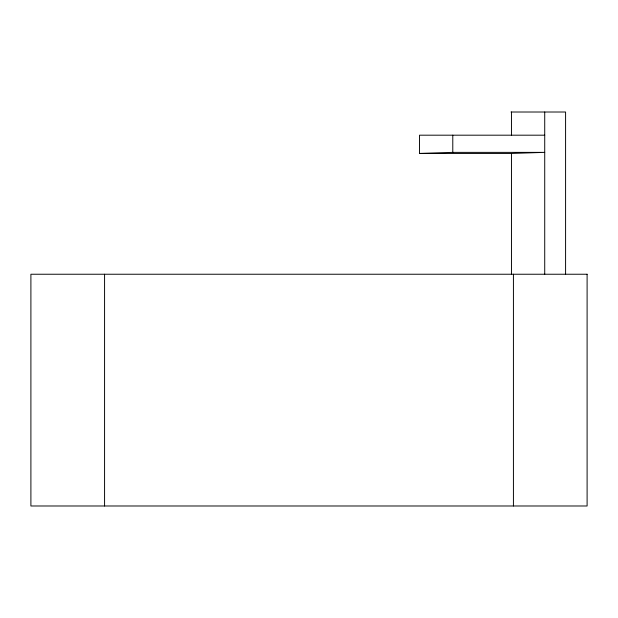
<?xml version="1.0" encoding="UTF-8"?>
<svg xmlns="http://www.w3.org/2000/svg" width="618" height="618" viewBox="0 0 618 618"><rect width="100%" height="100%" fill="white"/><g stroke="black" fill="none" stroke-linecap="round" stroke-linejoin="round"><path stroke-width="0.93" d="M419.522 153.442L452.785 152.376L544.721 152.376L511.457 153.442L419.522 153.442L419.522 135.188L544.721 135.188M510.993 112.012L565.586 112.012L565.586 274.238M544.721 112.012L544.721 274.238M513.427 274.238L513.427 505.987M511.457 112.012L511.457 135.188M511.457 153.442L511.457 274.238M452.785 135.188L452.785 152.376M104.573 274.238L104.573 505.987M587.1 274.238L30.9 274.238L30.9 505.987L587.1 505.987L587.1 274.238"/></g></svg>
